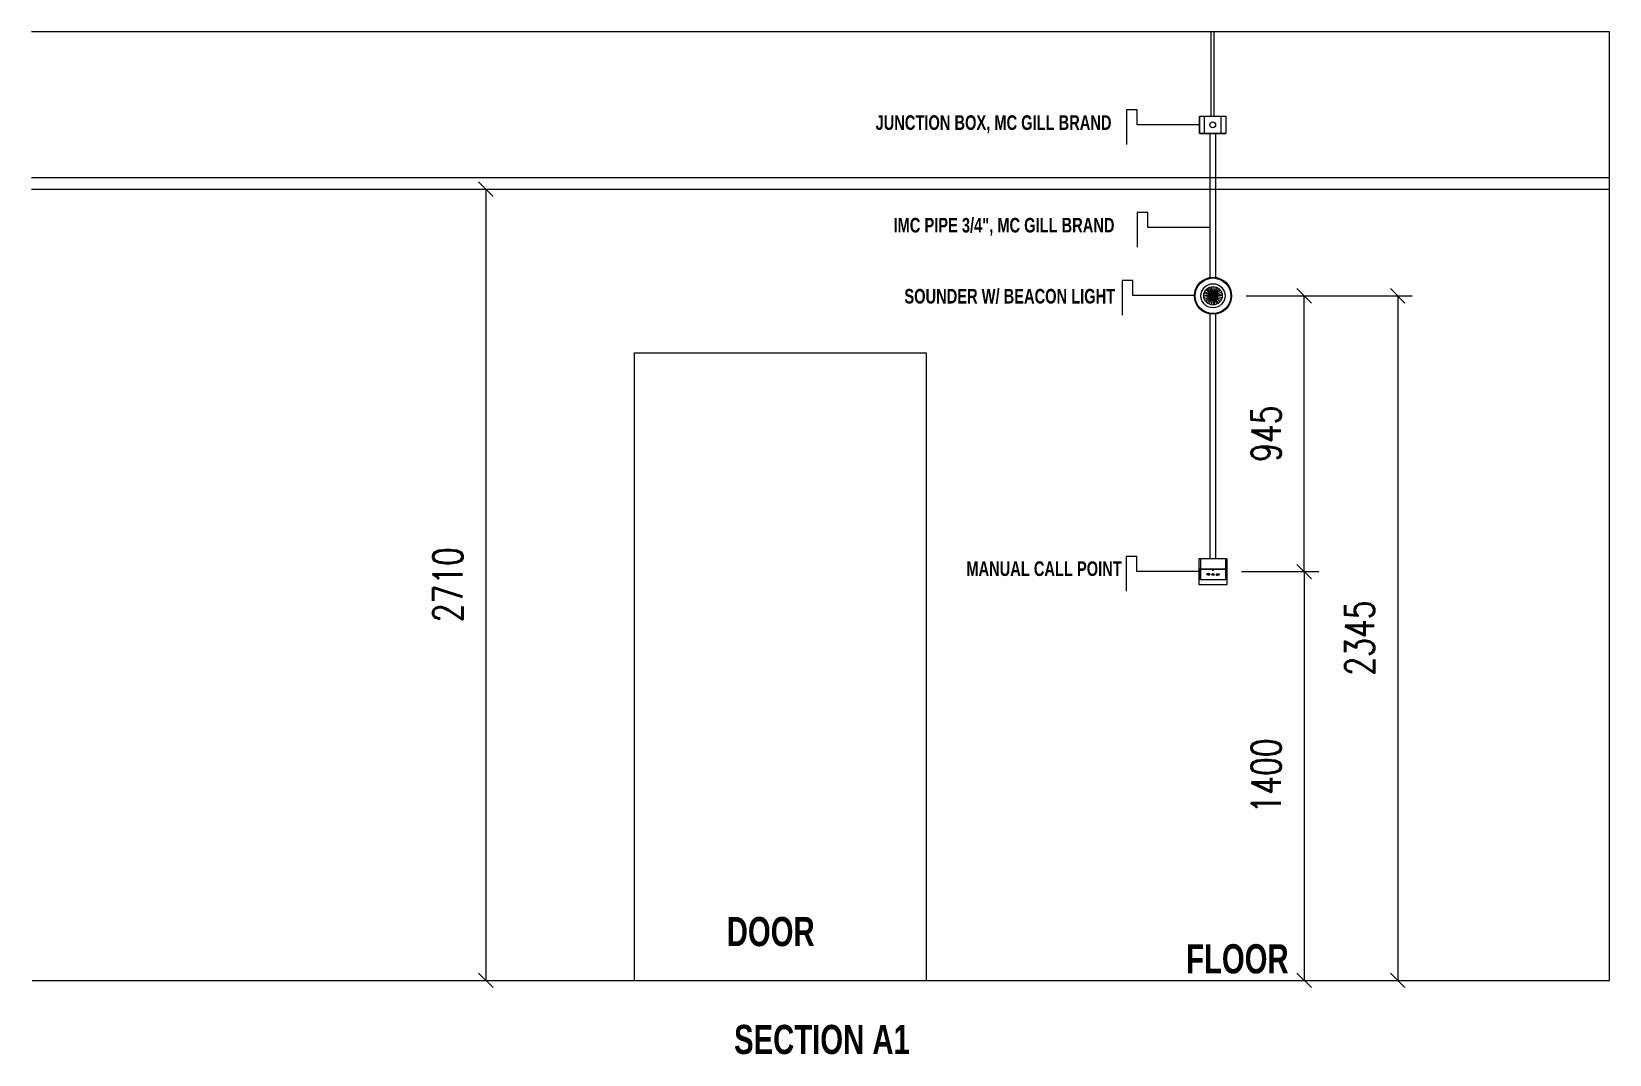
# Model space of a CAD drawing. Header units: millimetres. Extents: x 574095 to 829954, y -285467 to -148924.
# Drawn here: x 781837 to 787240, y -180357 to -176854 of the extents above; entities that cross this region are included whole.
import ezdxf

# ---------------------------------------------------------------- set-up
doc = ezdxf.new("R2010")
doc.units = ezdxf.units.MM
doc.header["$LTSCALE"] = 0.5
doc.linetypes.add('HIDDEN2', pattern=[4.7625, 3.175, -1.5875])
doc.layers.get('0').update_dxf_attribs({"color": 2})
doc.layers.get('Defpoints').update_dxf_attribs({"color": 140})
doc.styles.add('Arch-Dim', font='romans.shx', dxfattribs={"width": 0.75})
doc.styles.get("Standard").update_dxf_attribs({"font": 'romans.shx', "width": 0.75})
doc.dimstyles.new('Annotative', dxfattribs={"dimscale": 100, "dimtxt": 2.5, "dimasz": 1.5, "dimexe": 1.5, "dimexo": 1.5, "dimgap": 0.8, "dimtad": 1, "dimdec": 0, "dimzin": 3, "dimdsep": 46, "dimtxsty": 'Arch-Dim', "dimblk": 'ARCHTICK', "dimcen": 2.5, "dimazin": 2, "dimtfac": 0.75, "dimtdec": 0, "dimtix": 1, "dimtmove": 2, "dimatfit": 3, "dimfxl": 1, "dimtolj": 1, "dimtzin": 0, "dimarcsym": 0})

# ---------------------------------------------------------------- blocks, each defined once
blk = doc.blocks.new('mcp')
h = blk.add_hatch(color=250)
h.dxf.hatch_style = 1
edge = h.paths.add_edge_path()
edge.add_arc((730432.7, -81807.8), 3.33, 0, 360)
h.paths.add_polyline_path([(730412.4, -81809.4), (730412.4, -81807.8), (730412.4, -81806.3), (730418, -81806.3), (730418, -81804.8), (730423.3, -81807.8), (730418, -81810.9), (730418, -81809.4)])
edge = h.paths.add_edge_path()
edge.add_line((730442.2, -81807.8), (730447.5, -81810.9))
edge.add_line((730447.5, -81809.4), (730453.1, -81809.4))
edge.add_line((730447.5, -81810.9), (730447.5, -81809.4))
edge.add_line((730447.5, -81806.3), (730453.1, -81806.3))
edge.add_line((730447.5, -81804.8), (730447.5, -81806.3))
edge.add_line((730442.2, -81807.8), (730447.5, -81804.8))
edge.add_line((730453.1, -81806.3), (730453.1, -81807.8))
h = blk.add_hatch(color=250)
h.dxf.hatch_style = 1
edge = h.paths.add_edge_path()
edge.add_arc((730432.7, -81807.8), 3.33, 180, 540, ccw=False)
h.paths.add_polyline_path([(730453.1, -81809.4), (730453.1, -81807.8), (730453.1, -81806.3), (730447.5, -81806.3), (730447.5, -81804.8), (730442.2, -81807.8), (730447.5, -81810.9), (730447.5, -81809.4)])
edge = h.paths.add_edge_path()
edge.add_line((730423.3, -81807.8), (730418, -81810.9))
edge.add_line((730418, -81809.4), (730412.4, -81809.4))
edge.add_line((730418, -81810.9), (730418, -81809.4))
edge.add_line((730418, -81806.3), (730412.4, -81806.3))
edge.add_line((730418, -81804.8), (730418, -81806.3))
edge.add_line((730423.3, -81807.8), (730418, -81804.8))
edge.add_line((730412.4, -81806.3), (730412.4, -81807.8))
at = {"color": 1}
for p, q in [((730387.7, -81756.3), (730477.7, -81756.3)), ((730477.7, -81790.3), (730387.7, -81790.3)), ((730392.6, -81756.3), (730392.6, -81825.3)), ((730431.2, -81790.3), (730431.2, -81794)), ((730431.2, -81790.8), (730431.2, -81794.5)), ((730434.2, -81790.3), (730434.2, -81794)), ((730434.2, -81790.8), (730434.2, -81794.5)), ((730472.8, -81756.3), (730472.8, -81825.3)), ((730477.7, -81756.3), (730477.7, -81841.3)), ((730477.7, -81825.3), (730387.7, -81825.3)), ((730418, -81806.3), (730412.4, -81806.3)), ((730412.4, -81806.3), (730412.4, -81807.8)), ((730412.4, -81809.4), (730412.4, -81807.8)), ((730418, -81809.4), (730412.4, -81809.4)), ((730423.3, -81807.8), (730418, -81804.8)), ((730418, -81804.8), (730418, -81806.3)), ((730423.3, -81807.8), (730418, -81810.9)), ((730418, -81810.9), (730418, -81809.4)), ((730431.2, -81794), (730432.7, -81794.5)), ((730431.2, -81794.5), (730432.7, -81795)), ((730434.2, -81794), (730432.7, -81794.5)), ((730434.2, -81794.5), (730432.7, -81795)), ((730442.1, -81807.8), (730447.5, -81804.8)), ((730442.1, -81807.8), (730447.5, -81810.9)), ((730442.2, -81807.8), (730447.5, -81804.8)), ((730442.2, -81807.8), (730447.5, -81810.9)), ((730447.5, -81804.8), (730447.5, -81806.3)), ((730447.5, -81804.8), (730447.5, -81806.3)), ((730447.5, -81806.3), (730453.1, -81806.3)), ((730447.5, -81806.3), (730453, -81806.3)), ((730447.5, -81810.9), (730447.5, -81809.4)), ((730447.5, -81809.4), (730453.1, -81809.4)), ((730447.5, -81810.9), (730447.5, -81809.4)), ((730447.5, -81809.4), (730453, -81809.4)), ((730453, -81806.3), (730453, -81807.8)), ((730453, -81809.4), (730453, -81807.8)), ((730453.1, -81806.3), (730453.1, -81807.8)), ((730453.1, -81809.4), (730453.1, -81807.8))]:
    blk.add_line(p, q, dxfattribs=at)
for points in [[(730387.7, -81756.3), (730477.7, -81756.3), (730477.7, -81841.3), (730387.7, -81841.3)], [(730392.6, -81790.3), (730472.8, -81790.3), (730472.8, -81825.3), (730392.6, -81825.3)]]:
    blk.add_lwpolyline(points, close=True, dxfattribs=at)
blk.add_lwpolyline([(730434.2, -81790.8), (730472.8, -81790.8), (730472.8, -81825.8), (730392.6, -81825.8), (730392.6, -81790.8), (730431.2, -81790.8)], dxfattribs=at)
blk.add_circle((730432.7, -81807.8), 3.33, dxfattribs=at)
blk.add_circle((730432.7, -81807.8), 3.33, dxfattribs=at)
blk = doc.blocks.new('sounder strobe')
at = {"color": 1}
for p, q in [((730967, -81639.1), (730928.7, -81685.3)), ((730965.8, -81686.3), (730929.9, -81638.2)), ((730961.1, -81635.3), (730934.6, -81689.1)), ((730959.8, -81689.7), (730935.9, -81634.7)), ((730954.5, -81633), (730941.2, -81691.5)), ((730953.9, -81691.6), (730941.9, -81632.8)), ((730947.9, -81662.2), (730947.9, -81632.2)), ((730977.9, -81662.7), (730917.9, -81661.7)), ((730977.4, -81656.9), (730918.3, -81667.5)), ((730977, -81669.2), (730918.7, -81655.2)), ((730975.3, -81650.2), (730920.4, -81674.2)), ((730974.9, -81675.2), (730920.8, -81649.2)), ((730971.7, -81644), (730924.1, -81680.5)), ((730971, -81681.3), (730924.8, -81643.1)), ((730947.9, -81662.2), (730947.9, -81692.2))]:
    blk.add_line(p, q, dxfattribs=at)
for radius in [60, 57.5, 38.9, 30]:
    blk.add_circle((730947.9, -81662.2), radius, dxfattribs=at)
blk = doc.blocks.new('_Oblique')
at = {"color": 0, "linetype": 'ByBlock', "lineweight": -2}
blk.add_line((-0.5, -0.5), (0.5, 0.5), dxfattribs=at)
blk = doc.blocks.new('*D38')
at = {"color": 0, "lineweight": -2, "transparency": 16777216}
for p, q in [((785979.9, -178703.7), (786244.3, -178703.7)), ((786194.3, -178703.7), (786194.3, -180103.7)), ((786090.3, -180103.7), (786244.3, -180103.7))]:
    blk.add_line(p, q, dxfattribs=at)
at = {"layer": 'Defpoints', "color": 0, "transparency": 16777216}
for p in [(785929.9, -178703.7), (786040.3, -180103.7), (786194.3, -180103.7)]:
    blk.add_point(p, dxfattribs=at)
at = {"color": 0, "lineweight": -2, "transparency": 16777216, "xscale": 50, "yscale": 50, "zscale": 50}
for p, rotation in [((786194.3, -178703.7), 90), ((786194.3, -180103.7), 270)]:
    blk.add_blockref('_Oblique', p, dxfattribs=dict(at, rotation=rotation))
at = {"color": 0, "transparency": 16777216, "insert": (786064.3, -179403.7), "char_height": 100, "attachment_point": 5, "rotation": 90, "style": 'Arch-Dim'}
blk.add_mtext('\\A1;1400', dxfattribs=at)
blk = doc.blocks.new('*D39')
at = {"color": 0, "lineweight": -2, "transparency": 16777216}
for p, q in [((785995.8, -177758.7), (786244.3, -177758.7)), ((786194.3, -178703.7), (786194.3, -177758.7)), ((785979.9, -178703.7), (786244.3, -178703.7))]:
    blk.add_line(p, q, dxfattribs=at)
at = {"layer": 'Defpoints', "color": 0, "transparency": 16777216}
for p in [(785945.8, -177758.7), (786194.3, -177758.7), (785929.9, -178703.7)]:
    blk.add_point(p, dxfattribs=at)
at = {"color": 0, "lineweight": -2, "transparency": 16777216, "xscale": 50, "yscale": 50, "zscale": 50}
for p, rotation in [((786194.3, -177758.7), 90), ((786194.3, -178703.7), 270)]:
    blk.add_blockref('_Oblique', p, dxfattribs=dict(at, rotation=rotation))
at = {"color": 0, "transparency": 16777216, "insert": (786064.3, -178231.2), "char_height": 100, "attachment_point": 5, "rotation": 90, "style": 'Arch-Dim'}
blk.add_mtext('\\A1;945', dxfattribs=at)
blk = doc.blocks.new('*D40')
at = {"color": 0, "lineweight": -2, "transparency": 16777216}
for p, q in [((785995.8, -177758.7), (786564.6, -177758.7)), ((786514.6, -177758.7), (786514.6, -180103.7)), ((785996.6, -180103.7), (786564.6, -180103.7))]:
    blk.add_line(p, q, dxfattribs=at)
at = {"layer": 'Defpoints', "color": 0, "transparency": 16777216}
for p in [(785945.8, -177758.7), (785946.6, -180103.7), (786514.6, -180103.7)]:
    blk.add_point(p, dxfattribs=at)
at = {"color": 0, "lineweight": -2, "transparency": 16777216, "xscale": 50, "yscale": 50, "zscale": 50}
for p, rotation in [((786514.6, -177758.7), 90), ((786514.6, -180103.7), 270)]:
    blk.add_blockref('_Oblique', p, dxfattribs=dict(at, rotation=rotation))
at = {"color": 0, "transparency": 16777216, "insert": (786384.6, -178931.2), "char_height": 100, "attachment_point": 5, "rotation": 90, "style": 'Arch-Dim'}
blk.add_mtext('\\A1;2345', dxfattribs=at)
blk = doc.blocks.new('*D41')
at = {"color": 0, "lineweight": -2, "transparency": 16777216}
for p, q in [((781887.1, -177393.7), (783442.3, -177393.7)), ((783392.3, -177393.7), (783392.3, -180103.7)), ((781889.7, -180103.7), (783442.3, -180103.7))]:
    blk.add_line(p, q, dxfattribs=at)
at = {"layer": 'Defpoints', "color": 0, "transparency": 16777216}
for p in [(781837.1, -177393.7), (781839.7, -180103.7), (783392.3, -180103.7)]:
    blk.add_point(p, dxfattribs=at)
at = {"color": 0, "lineweight": -2, "transparency": 16777216, "xscale": 50, "yscale": 50, "zscale": 50}
for p, rotation in [((783392.3, -177393.7), 90), ((783392.3, -180103.7), 270)]:
    blk.add_blockref('_Oblique', p, dxfattribs=dict(at, rotation=rotation))
at = {"color": 0, "transparency": 16777216, "insert": (783262.3, -178748.7), "char_height": 100, "attachment_point": 5, "rotation": 90, "style": 'Arch-Dim'}
blk.add_mtext('\\A1;2710', dxfattribs=at)

msp = doc.modelspace()

# ---------------------------------------------------------------- linework, layer by layer
at = {"color": 0, "transparency": 33554638}
for p, q in [((781837.1, -176853.7), (787239.7, -176853.7)), ((785876.3, -177143.4), (785876.3, -176853.7)), ((785886.3, -177143.4), (785886.3, -176853.7)), ((787239.7, -180103.7), (787239.7, -176853.7)), ((785623.2, -177121.7), (785586.5, -177121.7)), ((785586.5, -177121.7), (785586.5, -177240.6)), ((785623.2, -177173.4), (785623.2, -177121.7)), ((785836.3, -177143.4), (785836.3, -177203.4)), ((785853, -177203.4), (785853, -177143.4)), ((785909.7, -177203.4), (785909.7, -177143.4)), ((785836.3, -177173.4), (785623.2, -177173.4)), ((785836.3, -177203.4), (785926.3, -177203.4)), ((781837.1, -177353.7), (787239.7, -177353.7)), ((781837.1, -177393.7), (787239.7, -177393.7)), ((785659.1, -177473.1), (785622.4, -177473.1)), ((785622.4, -177473.1), (785622.4, -177592)), ((785659.1, -177524.9), (785659.1, -177473.1)), ((785872.3, -177524.9), (785659.1, -177524.9)), ((785608.2, -177705.9), (785571.5, -177705.9)), ((785571.5, -177705.9), (785571.5, -177824.9)), ((785608.2, -177757.7), (785608.2, -177705.9)), ((785821.4, -177757.7), (785608.2, -177757.7)), ((783900.3, -177953.7), (783900.3, -180103.7)), ((783900.3, -177953.7), (784900.3, -177953.7)), ((784900.3, -177953.7), (784900.3, -180103.7)), ((785621.5, -178652), (785584.7, -178652)), ((785584.7, -178652), (785584.7, -178770.9)), ((785621.5, -178703.7), (785621.5, -178652)), ((785834.6, -178703.7), (785621.5, -178703.7)), ((781839.7, -180103.7), (787239.7, -180103.7))]:
    msp.add_line(p, q, dxfattribs=at)
at = {"color": 253, "linetype": 'HIDDEN2', "ltscale": 0.2, "transparency": 33554638}
for p, q in [((785872.3, -177353.7), (785872.3, -177203.7)), ((785892.3, -177353.7), (785892.3, -177203.7)), ((785872.3, -177696), (785872.3, -177353.7)), ((785892.3, -177696), (785892.3, -177353.7)), ((785872.3, -178658.7), (785872.3, -177821.5)), ((785892.3, -178658.7), (785892.3, -177821.5))]:
    msp.add_line(p, q, dxfattribs=at)
at = {"color": 0, "transparency": 33554638}
msp.add_lwpolyline([(785836.3, -177143.4), (785926.3, -177143.4), (785926.3, -177203.4), (785836.3, -177203.4)], close=True, dxfattribs=at)
msp.add_circle((785881.3, -177173.2), 10, dxfattribs=at)

# ---------------------------------------------------------------- block references
at = {"color": 7, "xscale": 1.058823529411824, "yscale": 1.058823529411824, "zscale": 1.058823529411824}
msp.add_blockref('sounder strobe', (11937.5, -91292.9), dxfattribs=at)
at = {"color": 1, "xscale": 1.058823529411824, "yscale": 1.058823529411824, "zscale": 1.058823529411824}
msp.add_blockref('mcp', (12482.9, -92093.2), dxfattribs=at)

# ---------------------------------------------------------------- texts
at = {"color": 0, "attachment_point": 5}
for s, insert, char_height, width in [('\\A1;{\\Fbold|c0;JUNCTION BOX, MC GILL BRAND}', (785130.8, -177171.2), 50, 820.41), ('\\A1;{\\Fbold|c0;IMC PIPE 3/4\\H1x;", MC GILL BRAND}', (785166.7, -177522.6), 50, 820.41), ('\\A1;{\\Fbold|c0;SOUNDER W/ BEACON LIGHT}', (785186.4, -177761), 50, 820.41), ('\\A1;{\\Fbold|c0;MANUAL CALL POINT}', (785303.7, -178693.9), 50, 696.144), ('\\A1;{\\Fbold|c0;DOOR}', (784367.9, -179937.2), 100, 820.41), ('\\A1;{\\Fbold|c0;FLOOR}', (785965.7, -180030.5), 100, 820.41), ('\\A1;{\\Fbold|c0;SECTION A1}', (784543.3, -180306.8), 100, 1673.835)]:
    msp.add_mtext(s, dxfattribs=dict(at, insert=insert, char_height=char_height, width=width))

# ---------------------------------------------------------------- dimensions: what is measured, and where the dimension line sits
at = {"color": 0, "transparency": 33554638}
for base, p1, p2, picture, middle in [((783392.3, -180103.7), (781837.1, -177393.7), (781839.7, -180103.7), '*D41', (783262.3, -178748.7)), ((786194.3, -177758.7), (785929.9, -178703.7), (785945.8, -177758.7), '*D39', (786064.3, -178231.2)), ((786514.6, -180103.7), (785945.8, -177758.7), (785946.6, -180103.7), '*D40', (786384.6, -178931.2)), ((786194.3, -180103.7), (785929.9, -178703.7), (786040.3, -180103.7), '*D38', (786064.3, -179403.7))]:
    dim = msp.add_linear_dim(base=base, p1=p1, p2=p2, angle=90, dimstyle='Annotative', override={"dimscale": 0, "dimtxt": 1, "dimasz": 0.5, "dimexe": 0.5, "dimexo": 0.5, "dimblk1": 'Oblique', "dimblk2": 'Oblique', "dimsah": 1, "dimtix": 1, "dimtofl": 1, "dimtmove": 2, "dimatfit": 3}, dxfattribs=at)
    dim.commit()
    dim.dimension.update_dxf_attribs({"geometry": picture, "text_midpoint": middle})

doc.saveas('drawing.dxf')
